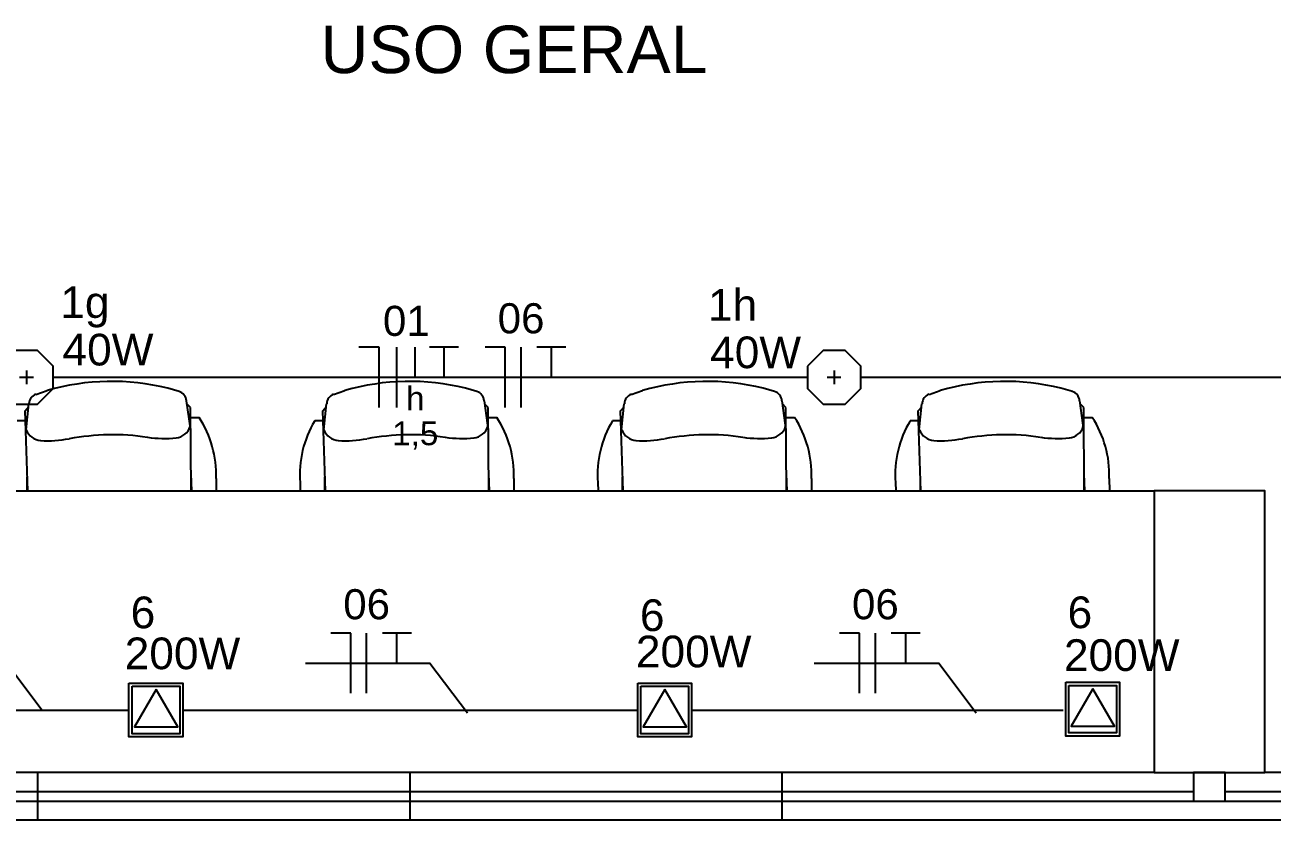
# Model space of a CAD drawing. Header units: millimetres. Extents: x 165 to 269, y 52 to 121.
# Drawn here: x 174.316 to 178.253, y 55.374 to 57.884 of the extents above; entities that cross this region are included whole.
import ezdxf
from ezdxf.enums import TextEntityAlignment as Align

# ---------------------------------------------------------------- set-up
doc = ezdxf.new("R2010")
doc.units = ezdxf.units.MM
doc.linetypes.add('HIDDEN', pattern=[9.525, 6.35, -3.175])
for name, color, linetype in [('CONTAGEM', 30, 'Continuous'), ('ELETRODUTO_PISO', 86, 'HIDDEN'), ('ELETRODUTO_TETO', 2, 'Continuous'), ('FAM ARQUITETURA', 253, 'Continuous'), ('FIACAO', 1, 'Continuous'), ('INDICACAO_CIRCUITO', 2, 'Continuous'), ('INDICACAO_CIRCUITO_FIA', 10, 'Continuous'), ('INDICACAO_INTERRUPTOR_FIA', 10, 'Continuous'), ('INDICACAO_POTENCIA', 2, 'Continuous'), ('LINHA DE CHAMADA', 1, 'Continuous'), ('LUMINÁRIAS', 86, 'Continuous'), ('TOMADAS ABNT', 10, 'Continuous')]:
    doc.layers.add(name, color=color, linetype=linetype)
doc.styles.add('ARIAL', font='arial.ttf')
doc.styles.add('FAM-ARIAL', font='arial.ttf')
doc.styles.add('Raag-arial', font='arial.ttf')
doc.styles.get("Standard").update_dxf_attribs({"font": 'arial.ttf'})

# ---------------------------------------------------------------- blocks, each defined once
blk = doc.blocks.new('FAM ARQUITETURA')
at = {"layer": 'FAM ARQUITETURA', "linetype": 'ByBlock'}
for p, q in [((7.1397, -6.7357), (7.1752, -6.7239)), ((7.5921, -6.727), (7.5562, -6.7166)), ((8.0797, -6.7357), (8.1152, -6.7239)), ((8.5321, -6.727), (8.4962, -6.7166)), ((9.0197, -6.7357), (9.0552, -6.7239)), ((9.4721, -6.727), (9.4362, -6.7166)), ((9.9597, -6.7357), (9.9952, -6.7239)), ((10.4121, -6.727), (10.3762, -6.7166)), ((7.1079, -6.8586), (7.1173, -6.7655)), ((7.6285, -6.8486), (7.6157, -6.7559)), ((7.628, -6.7771), (7.6166, -6.7654)), ((8.0479, -6.8586), (8.0573, -6.7655)), ((8.5685, -6.8486), (8.5557, -6.7559)), ((8.568, -6.7771), (8.5566, -6.7654)), ((8.9879, -6.8586), (8.9973, -6.7655)), ((9.5085, -6.8486), (9.4957, -6.7559)), ((9.508, -6.7771), (9.4966, -6.7654)), ((9.9279, -6.8586), (9.9373, -6.7655)), ((10.4485, -6.8486), (10.4357, -6.7559)), ((10.448, -6.7771), (10.4366, -6.7654)), ((7.1058, -6.7872), (7.1167, -6.775)), ((7.114, -7.04), (7.1058, -6.7872)), ((7.6295, -7.04), (7.628, -6.7771)), ((7.6286, -6.8089), (7.6548, -6.8084)), ((8.0458, -6.7872), (8.0567, -6.775)), ((8.054, -7.04), (8.0458, -6.7872)), ((8.5695, -7.04), (8.568, -6.7771)), ((8.5686, -6.8089), (8.5948, -6.8084)), ((8.9858, -6.7872), (8.9967, -6.775)), ((8.994, -7.04), (8.9858, -6.7872)), ((9.5095, -7.04), (9.508, -6.7771)), ((9.5086, -6.8089), (9.5348, -6.8084)), ((9.9258, -6.7872), (9.9367, -6.775)), ((9.934, -7.04), (9.9258, -6.7872)), ((10.4495, -7.04), (10.448, -6.7771)), ((10.4486, -6.8089), (10.4748, -6.8084)), ((7.1064, -6.8189), (7.0802, -6.8194)), ((8.0464, -6.8189), (8.0202, -6.8194)), ((8.9864, -6.8189), (8.9602, -6.8194)), ((9.9264, -6.8189), (9.9002, -6.8194)), ((7.1122, -7.04), (7.1122, -6.9966)), ((7.6317, -7.04), (7.6296, -6.9867)), ((7.7085, -7.0011), (7.709, -7.04)), ((8.0522, -7.04), (8.0522, -6.9966)), ((8.5717, -7.04), (8.5696, -6.9867)), ((8.6485, -7.0011), (8.649, -7.04)), ((8.9922, -7.04), (8.9922, -6.9966)), ((9.5117, -7.04), (9.5096, -6.9867)), ((9.5885, -7.0011), (9.589, -7.04)), ((9.9322, -7.04), (9.9322, -6.9966)), ((10.4517, -7.04), (10.4496, -6.9867)), ((10.5285, -7.0011), (10.529, -7.04)), ((5.97, -7.04), (10.67, -7.04)), ((7.9739, -7.014), (7.9746, -7.04)), ((8.9139, -7.014), (8.9146, -7.04)), ((9.8539, -7.014), (9.8546, -7.04))]:
    blk.add_line(p, q, dxfattribs=at)
at = {"layer": 'FAM ARQUITETURA'}
for p, q in [((10.67, -7.93), (5.97, -7.93)), ((7.145, -7.93), (7.145, -8.08)), ((8.32, -7.93), (8.32, -8.08)), ((9.495, -7.93), (9.495, -8.08)), ((14.62, -7.93), (11.02, -7.93)), ((5.845, -7.99), (10.795, -7.99)), ((10.895, -7.99), (14.62, -7.99)), ((5.845, -8.02), (10.795, -8.02)), ((10.895, -8.02), (14.62, -8.02)), ((14.62, -8.08), (0.57, -8.08))]:
    blk.add_line(p, q, dxfattribs=at)
for points in [[(11.02, -7.93), (11.02, -7.04), (10.67, -7.04), (10.67, -7.93)], [(10.795, -7.93), (10.795, -8.02), (10.895, -8.02), (10.895, -7.93)]]:
    blk.add_lwpolyline(points, close=True, dxfattribs=at)
at = {"layer": 'FAM ARQUITETURA', "linetype": 'ByBlock'}
for centre, radius, start, end in [((7.3792, -7.4218), 0.7271, 75.9106, 106.2891), ((7.5824, -6.7582), 0.0328, 3.8029, 72.9478), ((8.3192, -7.4218), 0.7271, 75.9106, 106.2891), ((8.5224, -6.7582), 0.0328, 3.8029, 72.9478), ((9.2592, -7.4218), 0.7271, 75.9106, 106.2891), ((9.4624, -6.7582), 0.0328, 3.8029, 72.9478), ((10.1992, -7.4218), 0.7271, 75.9106, 106.2891), ((10.4024, -6.7582), 0.0328, 3.8029, 72.9478), ((7.1506, -6.7665), 0.0328, 109.2519, 178.3968), ((8.0906, -6.7665), 0.0328, 109.2519, 178.3968), ((9.0306, -6.7665), 0.0328, 109.2519, 178.3968), ((9.9706, -6.7665), 0.0328, 109.2519, 178.3968), ((7.3756, -6.99), 0.3333, 358.1304, 33.0425), ((8.3156, -6.99), 0.3333, 358.1304, 33.0425), ((9.2556, -6.99), 0.3333, 358.1304, 33.0425), ((10.1956, -6.99), 0.3333, 358.1304, 33.0425), ((7.1582, -6.829), 0.0523, 200.6384, 266.5121), ((7.1582, -6.829), 0.0523, 200.6384, 266.5121), ((7.5772, -6.821), 0.0523, 275.6876, 341.5613), ((8.3061, -6.9902), 0.3333, 149.1571, 184.0693), ((8.0982, -6.829), 0.0523, 200.6384, 266.5121), ((8.0982, -6.829), 0.0523, 200.6384, 266.5121), ((8.5172, -6.821), 0.0523, 275.6876, 341.5613), ((9.2461, -6.9902), 0.3333, 149.1571, 184.0693), ((9.0382, -6.829), 0.0523, 200.6384, 266.5121), ((9.0382, -6.829), 0.0523, 200.6384, 266.5121), ((9.4572, -6.821), 0.0523, 275.6876, 341.5613), ((10.1861, -6.9902), 0.3333, 149.1571, 184.0693), ((9.9782, -6.829), 0.0523, 200.6384, 266.5121), ((9.9782, -6.829), 0.0523, 200.6384, 266.5121), ((10.3972, -6.821), 0.0523, 275.6876, 341.5613), ((7.1768, -6.5143), 0.3678, 266.5108, 280.6752), ((7.3827, -7.6051), 0.7418, 81.5246, 100.6751), ((7.5466, -6.5072), 0.3678, 261.5245, 275.6889), ((8.1168, -6.5143), 0.3678, 266.5108, 280.6752), ((8.3227, -7.6051), 0.7418, 81.5246, 100.6751), ((8.4866, -6.5072), 0.3678, 261.5245, 275.6889), ((9.0568, -6.5143), 0.3678, 266.5108, 280.6752), ((9.2627, -7.6051), 0.7418, 81.5246, 100.6751), ((9.4266, -6.5072), 0.3678, 261.5245, 275.6889), ((9.9968, -6.5143), 0.3678, 266.5108, 280.6752), ((10.2027, -7.6051), 0.7418, 81.5246, 100.6751), ((10.3666, -6.5072), 0.3678, 261.5245, 275.6889)]:
    blk.add_arc(centre, radius, start, end, dxfattribs=at)
blk = doc.blocks.new('*U58', base_point=(67.7171, 9.6479))
at = {"layer": 'LUMINÁRIAS'}
blk.add_lwpolyline([(67.6326, 9.6829), (67.6326, 9.6129), (67.6821, 9.5634), (67.7521, 9.5634), (67.8016, 9.6129), (67.8016, 9.6829), (67.7521, 9.7324), (67.6821, 9.7324)], close=True, dxfattribs=at)
for points in [[(67.6953, 9.6479), (67.7388, 9.6479)], [(67.7171, 9.6696), (67.7171, 9.6262)]]:
    blk.add_lwpolyline(points, dxfattribs=at)
blk = doc.blocks.new('*U59', base_point=(70.7555, 16.1718))
at = {"layer": 'LUMINÁRIAS'}
blk.add_lwpolyline([(70.671, 16.2068), (70.671, 16.1368), (70.7205, 16.0873), (70.7905, 16.0873), (70.84, 16.1368), (70.84, 16.2068), (70.7905, 16.2563), (70.7205, 16.2563)], close=True, dxfattribs=at)
for points in [[(70.7555, 16.1935), (70.7555, 16.1501)], [(70.7338, 16.1718), (70.7772, 16.1718)]]:
    blk.add_lwpolyline(points, dxfattribs=at)
blk = doc.blocks.new('Tomada dupla 10A no piso')
at = {"layer": 'TOMADAS ABNT'}
for points in [[(-0.085, 0.085), (0.085, 0.085), (0.085, -0.085), (-0.085, -0.085)], [(-0.075, 0.075), (0.075, 0.075), (0.075, -0.075), (-0.075, -0.075)], [(0.0004, 0.0649), (-0.068, -0.0534), (0.0687, -0.0534)]]:
    blk.add_lwpolyline(points, close=True, dxfattribs=at)
blk = doc.blocks.new('*U52', base_point=(608.6702, 153.2931))
for p, q in [((608.6702, 153.4831), (608.5435, 153.4831)), ((608.6702, 153.1031), (608.6702, 153.4831))]:
    blk.add_line(p, q)
blk = doc.blocks.new('*U53', base_point=(665.5495, 144.1988))
blk.add_line((665.5495, 144.1988), (665.5495, 144.3888))
blk = doc.blocks.new('*U54', base_point=(635.9723, 148.7459))
at = {"linetype": 'Continuous'}
for p, q in [((636.0637, 148.9359), (635.8808, 148.9359)), ((635.9723, 148.7459), (635.9723, 148.9359))]:
    blk.add_line(p, q, dxfattribs=at)
blk = doc.blocks.new('*U55', base_point=(576.8177, 148.7459))
blk.add_line((576.8177, 148.5559), (576.8177, 148.9359))
blk = doc.blocks.new('NFRT')
at = {"layer": 'FIACAO', "xscale": 0.5, "yscale": 0.5, "zscale": 0.5}
for name, p in [('*U52', (-0.1145, 0)), ('*U55', (-0.0581, 0)), ('*U53', (0, 0)), ('*U54', (0.0907, 0))]:
    blk.add_blockref(name, p, dxfattribs=at)
at = {"layer": 'INDICACAO_CIRCUITO_FIA', "style": 'Raag-arial'}
blk.add_attdef('CIRCUITO', text='', height=0.095, dxfattribs=at).set_placement((-0.0283, 0.2256), align=Align.TOP_CENTER)
at = {"layer": 'INDICACAO_INTERRUPTOR_FIA', "style": 'FAM-ARIAL'}
for tag, p in [('RETORNO', (0, -0.0293)), ('SEÇÃO', (0, -0.1395))]:
    blk.add_attdef(tag, text='', height=0.075, dxfattribs=at).set_placement(p, align=Align.TOP_CENTER)
blk = doc.blocks.new('*U36', base_point=(608.6702, 153.2931))
for p, q in [((608.6702, 153.4831), (608.5435, 153.4831)), ((608.6702, 153.1031), (608.6702, 153.4831))]:
    blk.add_line(p, q)
blk = doc.blocks.new('*U37', base_point=(635.9723, 148.7459))
at = {"linetype": 'Continuous'}
for p, q in [((636.0637, 148.9359), (635.8808, 148.9359)), ((635.9723, 148.7459), (635.9723, 148.9359))]:
    blk.add_line(p, q, dxfattribs=at)
blk = doc.blocks.new('*U38', base_point=(576.8177, 148.7459))
blk.add_line((576.8177, 148.5559), (576.8177, 148.9359))
blk = doc.blocks.new('NFT')
at = {"layer": 'FIACAO', "xscale": 0.5, "yscale": 0.5, "zscale": 0.5}
for name, p in [('*U36', (-0.05, 0)), ('*U38', (0, 0)), ('*U37', (0.0957, 0))]:
    blk.add_blockref(name, p, dxfattribs=at)
at = {"layer": 'CONTAGEM', "color": 1, "style": 'ARIAL'}
blk.add_attdef('SEÇÃO', text='', height=0.075, dxfattribs=at).set_placement((0.0181, -0.127), align=Align.TOP_CENTER)
at = {"layer": 'INDICACAO_CIRCUITO_FIA', "style": 'Raag-arial'}
blk.add_attdef('CIRCUITO', text='', height=0.095, dxfattribs=at).set_placement((0, 0.2338), align=Align.TOP_CENTER)

msp = doc.modelspace()

# ---------------------------------------------------------------- linework, layer by layer
at = {"layer": 'ELETRODUTO_PISO'}
for points in [[(173.4717, 55.721), (174.6443, 55.721)], [(174.8143, 55.721), (176.2507, 55.721)], [(176.4207, 55.721), (177.5933, 55.721)]]:
    msp.add_lwpolyline(points, dxfattribs=at)
at = {"layer": 'ELETRODUTO_TETO'}
for points in [[(174.4051, 56.7718), (176.7861, 56.7718)], [(176.9551, 56.7718), (181.4713, 56.7718)]]:
    msp.add_lwpolyline(points, dxfattribs=at)
at = {"layer": 'LINHA DE CHAMADA'}
for points in [[(173.8591, 55.8774), (174.252, 55.8774), (174.3704, 55.721)], [(175.2018, 55.8688), (175.5946, 55.8688), (175.7131, 55.7123)], [(176.8081, 55.8688), (177.2009, 55.8688), (177.3194, 55.7123)]]:
    msp.add_lwpolyline(points, dxfattribs=at)

# ---------------------------------------------------------------- block references
for p in [(174.7293, 55.721), (176.3357, 55.721), (177.6869, 55.7235)]:
    msp.add_blockref('Tomada dupla 10A no piso', p)
at = {"layer": 'FAM ARQUITETURA'}
msp.add_blockref('FAM ARQUITETURA', (167.2106, 63.4535), dxfattribs=at)
at = {"layer": 'LINHA DE CHAMADA'}
msp.add_blockref('NFRT', (175.5482, 56.7718), dxfattribs=at).add_auto_attribs({'CIRCUITO': '01', 'RETORNO': 'h', 'SEÇÃO': '1,5'})
ref = msp.add_blockref('NFT', (175.8822, 56.7718), dxfattribs=at)
ref.add_attrib('CIRCUITO', '06', dxfattribs={"layer": 'INDICACAO_CIRCUITO_FIA', "height": 0.095, "style": 'Raag-arial'}).set_placement((175.8822, 57.0056), align=Align.TOP_CENTER)
ref = msp.add_blockref('NFT', (175.3946, 55.8688), dxfattribs=at)
ref.add_attrib('CIRCUITO', '06', dxfattribs={"layer": 'INDICACAO_CIRCUITO_FIA', "height": 0.095, "style": 'Raag-arial'}).set_placement((175.3946, 56.1026), align=Align.TOP_CENTER)
ref = msp.add_blockref('NFT', (177.0009, 55.8688), dxfattribs=at)
ref.add_attrib('CIRCUITO', '06', dxfattribs={"layer": 'INDICACAO_CIRCUITO_FIA', "height": 0.095, "style": 'Raag-arial'}).set_placement((177.0009, 56.1026), align=Align.TOP_CENTER)
at = {"layer": 'LUMINÁRIAS'}
for name, p in [('*U59', (174.3206, 56.7718)), ('*U58', (176.8706, 56.7718))]:
    msp.add_blockref(name, p, dxfattribs=at)

# ---------------------------------------------------------------- texts
at = {"layer": 'FAM ARQUITETURA', "insert": (174.6902, 57.8822), "char_height": 0.15, "attachment_point": 1}
msp.add_mtext_dynamic_manual_height_columns('\\pi0.50039; USO GERAL', width=2.27425, gutter_width=12.5, heights=[0], dxfattribs=at)
at = {"layer": 'INDICACAO_CIRCUITO', "style": 'FAM-ARIAL'}
for s, p in [('1g', (174.4274, 56.9587)), ('1h', (176.4723, 56.9501)), ('6', (174.6495, 55.9792)), ('6', (176.2574, 55.9704)), ('6', (177.6077, 55.9795))]:
    msp.add_text(s, height=0.1, dxfattribs=at).set_placement(p)
at = {"layer": 'INDICACAO_POTENCIA', "style": 'FAM-ARIAL'}
for s, p in [('40W', (174.5779, 56.8091)), ('40W', (176.6227, 56.8005)), ('200W', (176.4272, 55.8559)), ('200W', (174.8132, 55.8499)), ('200W', (177.7788, 55.8444))]:
    msp.add_text(s, height=0.1, dxfattribs=at).set_placement(p, align=Align.CENTER)

doc.saveas('drawing.dxf')
